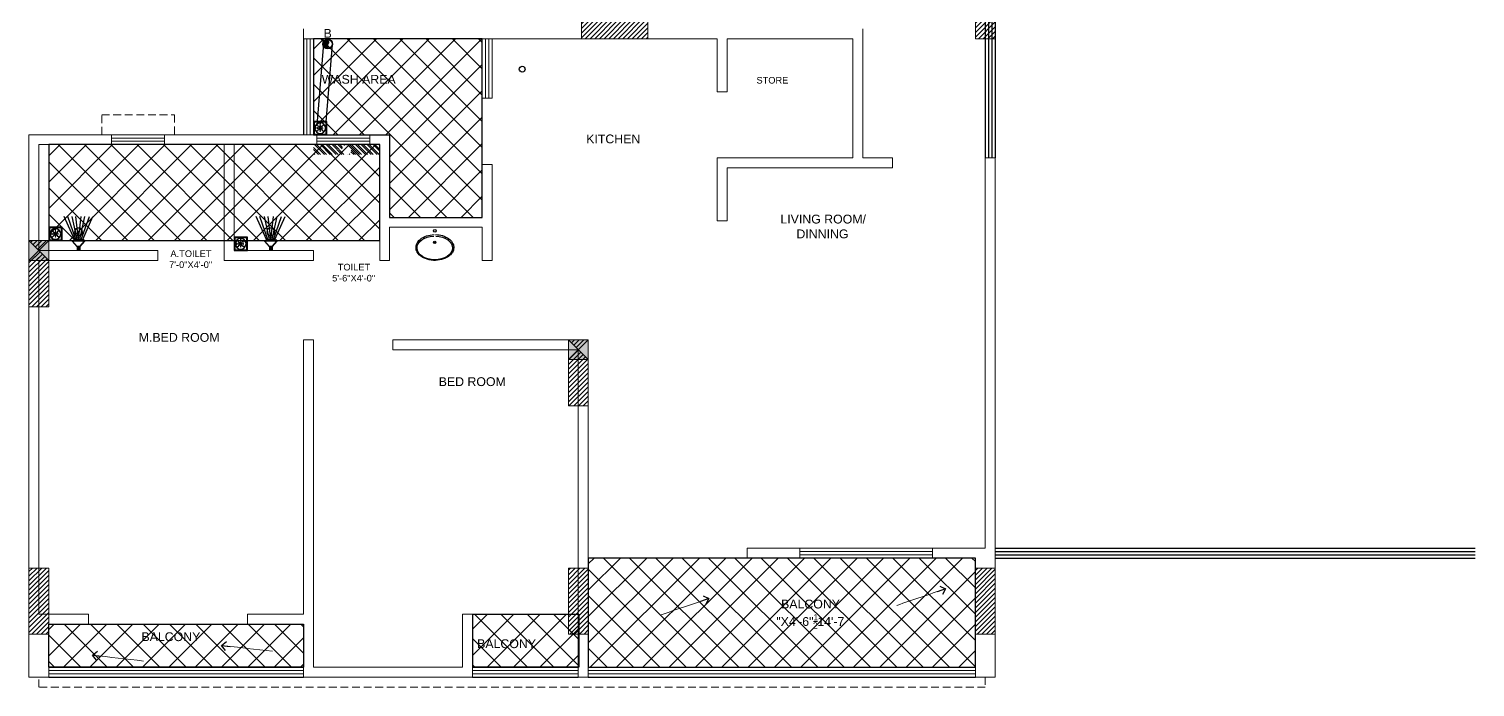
# Model space of a CAD drawing. Header units: inches. Extents: x 1807 to 67852, y 1160 to 20242.
# Drawn here: x 32418 to 33073, y 8234 to 8533 of the extents above; entities that cross this region are included whole.
import ezdxf

# ---------------------------------------------------------------- set-up
doc = ezdxf.new("R2010")
doc.units = ezdxf.units.IN
doc.header["$MEASUREMENT"] = 0
doc.linetypes.add('DASHED', pattern=[0.75, 0.5, -0.25])
doc.layers.get('0').update_dxf_attribs({"lineweight": 20})
for name, color, linetype, lineweight in [('4 upvc pip hatch', 6, 'Continuous', 5), ('4. UPCV', 6, 'Continuous', 30), ('AP_TEXT', 7, 'Continuous', 13), ('Bathing', 3, 'Continuous', 30), ('column_01', 7, 'Continuous', 18), ('Dummy wall', 8, 'Continuous', 18), ('HATCH', 8, 'Continuous', 0), ('N.WALL', 7, 'Continuous', 25), ('PROJ.', 8, 'DASHED', 20), ('RAILING', 8, 'Continuous', 25), ('Railing 01', 8, 'Continuous', 18), ('SUNK', 216, 'Continuous', 30), ('SUNK HTACH', 165, 'Continuous', 15), ('wall', 7, 'Continuous', 20), ('WINDOW', 8, 'Continuous', 15)]:
    doc.layers.add(name, color=color, linetype=linetype, lineweight=lineweight)
doc.styles.add('Krupalu', font='arial.ttf', dxfattribs={"height": 8})
doc.styles.add('Krupalu 1', font='arial.ttf')
doc.dimstyles.new('Krupalu', dxfattribs={"dimtxt": 4, "dimasz": 4, "dimexe": 0, "dimexo": 0, "dimgap": 0.09, "dimtad": 0, "dimtoh": 1, "dimdec": 0, "dimzin": 3, "dimdsep": 46, "dimlunit": 4, "dimtxsty": 'Krupalu', "dimblk": 'DOTSMALL', "dimcen": 0, "dimse1": 1, "dimse2": 1, "dimclrd": 256, "dimclre": 256, "dimclrt": 7, "dimadec": 0, "dimazin": 0, "dimtfac": 1, "dimtdec": 0, "dimtofl": 0, "dimtmove": 1, "dimatfit": 0, "dimldrblk": 'OPEN90', "dimfxl": 1, "dimtolj": 1, "dimtzin": 0, "dimlwd": -1, "dimarcsym": 0})
pattern_1 = [(45, (-2883.811179141252, 0), (-1.060660171779821, 1.060660171779821), [])]
pattern_2 = [(45, (27807.61246938884, -55328.92698113222), (-5.966213466261491, 5.966213466261491), []), (135, (27807.61246938884, -55328.92698113222), (-5.966213466261491, -5.966213466261491), [])]

# ---------------------------------------------------------------- blocks, each defined once
blk = doc.blocks.new('A$C538C39F4')
at = {"layer": 'column_01', "lineweight": 18}
h = blk.add_hatch(color=8, dxfattribs=at)
h.dxf.hatch_style = 1
h.paths.add_polyline_path([(1.491280273e-07, 8.999999999417923), (9.000000149128027, 8.999999850289896), (9, -1.495936885e-07), (0, 0)])
at = {"layer": 'column_01'}
for p, q in [((9.000000132364221, 8.999999850639142), (-4.656613e-10, -3.15485522e-08)), ((1.491280273e-07, 8.999999999417923), (8.999999983119778, -1.806765795e-07))]:
    blk.add_line(p, q, dxfattribs=at)
blk.add_lwpolyline([(1.491280273e-07, 8.999999999417923), (9.000000149128027, 8.999999850289896), (9, -1.495936885e-07), (0, 0)], close=True, dxfattribs=at)
blk = doc.blocks.new('dfhtutrut')
at = {"layer": 'HATCH'}
h = blk.add_hatch(dxfattribs=at)
h.set_pattern_fill('ANSI31', color=256, scale=12, style=0)
h.set_pattern_definition(pattern_1)
h.paths.add_polyline_path([(142553.4290218332, -631129.4774953473), (142553.4290213624, -631099.4774953002), (142544.4290213554, -631099.4774953994), (142544.4290218316, -631129.4774954632)])
h = blk.add_hatch(dxfattribs=at)
h.set_pattern_fill('ANSI31', color=256, scale=12, style=0)
h.set_pattern_definition(pattern_1)
h.paths.add_polyline_path([(142395.9290197353, -631120.4774956704), (142365.9290196883, -631120.4774961412), (142365.9290197875, -631129.4774961482), (142395.9290198513, -631129.477495672)])
h = blk.add_hatch(dxfattribs=at)
h.set_pattern_fill('ANSI31', color=256, scale=12, style=0)
h.set_pattern_definition(pattern_1)
edge = h.paths.add_edge_path()
edge.add_line((142115.4290201629, -631220.9774958682), (142124.4290201629, -631220.9774957191))
edge.add_line((142124.4290201629, -631220.9774957191), (142115.4290203289, -631229.9774958992))
edge.add_line((142115.429020312, -631229.9774958681), (142124.429020312, -631229.9774957185))
h = blk.add_hatch(dxfattribs=at)
h.set_pattern_fill('ANSI31', color=256, scale=12, style=0)
h.set_pattern_definition(pattern_1)
edge = h.paths.add_edge_path()
edge.add_line((142115.4290201629, -631220.9774958682), (142124.4290201629, -631220.9774957191))
h = blk.add_hatch(dxfattribs=at)
h.set_pattern_fill('ANSI31', color=256, scale=12, style=0)
h.set_pattern_definition(pattern_1)
h.paths.add_polyline_path([(142115.429020193, -631220.9774958035), (142115.4290206637, -631250.9774958505), (142124.4290206707, -631250.9774957513), (142124.4290201945, -631220.9774956875)])
h.paths.add_polyline_path([(142124.4290203125, -631229.9774957501), (142115.4290201629, -631220.9774958682), (142115.4290203289, -631229.9774958992), (142124.4290201629, -631220.9774957191), (142124.429020312, -631229.9774957185)], flags=16)
h = blk.add_hatch(dxfattribs=at)
h.set_pattern_fill('ANSI31', color=256, scale=12, style=0)
h.set_pattern_definition(pattern_1)
edge = h.paths.add_edge_path()
edge.add_line((142115.429020312, -631229.9774958681), (142124.429020312, -631229.9774957185))
h = blk.add_hatch(dxfattribs=at)
h.set_pattern_fill('ANSI31', color=256, scale=12, style=0)
h.set_pattern_definition(pattern_1)
h.paths.add_polyline_path([(142368.9309627018, -631265.9755547087), (142368.930962231, -631295.9755547558), (142359.930962224, -631295.9755546566), (142359.9309627003, -631265.9755545928)])
h.paths.add_polyline_path([(142368.9309625658, -631274.9755548044), (142359.9309627318, -631265.9755546243), (142359.9309625822, -631274.9755546553), (142368.9309627318, -631265.9755547735), (142368.9309625827, -631274.9755547734)], flags=16)
h = blk.add_hatch(dxfattribs=at)
h.set_pattern_fill('ANSI31', color=256, scale=12, style=0)
h.set_pattern_definition(pattern_1)
edge = h.paths.add_edge_path()
edge.add_line((142359.9309627318, -631265.9755546243), (142368.9309627318, -631265.9755547735))
h = blk.add_hatch(dxfattribs=at)
h.set_pattern_fill('ANSI31', color=256, scale=12, style=0)
h.set_pattern_definition(pattern_1)
edge = h.paths.add_edge_path()
edge.add_line((142359.9309625827, -631274.9755546238), (142368.9309625827, -631274.9755547734))
h = blk.add_hatch(dxfattribs=at)
h.set_pattern_fill('ANSI31', color=256, scale=12, style=0)
h.set_pattern_definition(pattern_1)
edge = h.paths.add_edge_path()
edge.add_line((142359.9309625827, -631274.9755546238), (142368.9309625827, -631274.9755547734))
h = blk.add_hatch(dxfattribs=at)
h.set_pattern_fill('ANSI31', color=256, scale=12, style=0)
h.set_pattern_definition(pattern_1)
h.paths.add_polyline_path([(142124.4290218031, -631399.4774956614), (142124.4290213323, -631369.4774956143), (142115.4290213254, -631369.4774957135), (142115.4290218016, -631399.4774957773)])
h = blk.add_hatch(dxfattribs=at)
h.set_pattern_fill('ANSI31', color=256, scale=12, style=0)
h.set_pattern_definition(pattern_1)
h.paths.add_polyline_path([(142368.9290218037, -631399.4774821847), (142368.9290213329, -631369.4774821376), (142359.9290213259, -631369.4774822368), (142359.9290218022, -631399.4774823006)])
h = blk.add_hatch(dxfattribs=at)
h.set_pattern_fill('ANSI31', color=256, scale=12, style=0)
h.set_pattern_definition(pattern_1)
h.paths.add_polyline_path([(142553.4290218332, -631399.477495595), (142553.4290213624, -631369.477495548), (142544.4290213554, -631369.4774956472), (142544.4290218316, -631399.477495711)])
at = {"layer": 'column_01'}
for points in [[(142553.4290218332, -631129.4774953473), (142553.4290213624, -631099.4774953002), (142544.4290213554, -631099.4774953994), (142544.4290218316, -631129.4774954632)], [(142395.9290197353, -631120.4774956704), (142365.9290196883, -631120.4774961412), (142365.9290197875, -631129.4774961482), (142395.9290198513, -631129.477495672)], [(142115.429020193, -631220.9774958035), (142115.4290206637, -631250.9774958505), (142124.4290206707, -631250.9774957513), (142124.4290201945, -631220.9774956875)], [(142368.9309627018, -631265.9755547087), (142368.930962231, -631295.9755547558), (142359.930962224, -631295.9755546566), (142359.9309627003, -631265.9755545928)], [(142124.4290218031, -631399.4774956614), (142124.4290213323, -631369.4774956143), (142115.4290213254, -631369.4774957135), (142115.4290218016, -631399.4774957773)], [(142368.9290218037, -631399.4774821847), (142368.9290213329, -631369.4774821376), (142359.9290213259, -631369.4774822368), (142359.9290218022, -631399.4774823006)], [(142553.4290218332, -631399.477495595), (142553.4290213624, -631369.477495548), (142544.4290213554, -631369.4774956472), (142544.4290218316, -631399.477495711)]]:
    blk.add_lwpolyline(points, close=True, dxfattribs=at)
at = {"layer": 'column_01', "xscale": -1}
blk.add_blockref('A$C538C39F4', (142124.429020312, -631229.9774957185), dxfattribs=at)
at = {"layer": 'column_01'}
blk.add_blockref('A$C538C39F4', (142359.9309625827, -631274.9755546238), dxfattribs=at)
blk = doc.blocks.new('Shower')
at = {"layer": 'Bathing'}
h = blk.add_hatch(color=256, dxfattribs=at)
h.paths.add_polyline_path([(60267.41833196791, -3620.431860871338), (60268.65211769909, -3620.431860871395), (60268.65211769909, -3618.635292511739), (60267.4183319679, -3618.635292511768)])
h.paths.add_polyline_path([(60270.15766957924, -3623.625805427511), (60270.72500750469, -3622.804406799856), (60265.34544216232, -3622.804406799798), (60266.14786777544, -3623.625805427511)])
at = {"layer": 'Bathing', "ltscale": 3}
for p, q in [((60266.14786777544, -3623.625805427511), (60261.50000510409, -3633.999999717096)), ((60266.7830998716, -3623.625805427511), (60263.15139451563, -3633.999999717096)), ((60267.4183319679, -3623.625805427511), (60265.16633575584, -3633.999999717096)), ((60267.4183319679, -3620.431860871395), (60265.34544216236, -3622.804406799798)), ((60265.34544216236, -3622.804406799798), (60266.14786777544, -3623.625805427511)), ((60270.72500750468, -3622.804406799856), (60265.34544216236, -3622.804406799798)), ((60266.14786777544, -3623.625805427511), (60270.15766957925, -3623.625805427511)), ((60268.03522483353, -3623.625805427511), (60266.80128588562, -3633.999999717096)), ((60267.4183319679, -3620.431860871395), (60267.4183319679, -3618.635292511739)), ((60268.65211769909, -3618.635292511739), (60267.4183319679, -3618.635292511739)), ((60268.65211769898, -3618.635292511739), (60267.4183319679, -3618.635292511768)), ((60268.65211769909, -3620.431860871395), (60267.4183319679, -3620.431860871395)), ((60268.65211769898, -3620.431860871395), (60267.4183319679, -3620.431860871338)), ((60268.03522483352, -3623.625805427511), (60269.26916378141, -3633.999999717096)), ((60268.65211769909, -3620.431860871395), (60268.65211769909, -3618.635292511739)), ((60268.65211769909, -3620.431860871395), (60270.72500750473, -3622.804406799798)), ((60268.65211769914, -3623.625805427511), (60270.90411391117, -3633.999999717096)), ((60269.28734979543, -3623.625805427511), (60272.91905515142, -3633.999999717096)), ((60269.92258189157, -3623.625805427511), (60274.57044456293, -3633.999999717096)), ((60270.15766957925, -3623.625805427511), (60270.72500750473, -3622.804406799798))]:
    blk.add_line(p, q, dxfattribs=at)
for points in [[(60267.41833196787, -3620.431860871395), (60265.34544216223, -3622.804406799798)], [(60270.72500750468, -3622.804406799856), (60268.65211769898, -3620.431860871395)]]:
    blk.add_lwpolyline(points, dxfattribs=at)
blk.add_circle((60268.03522483353, -3627.043608548456), 1.779722321782173, dxfattribs=at)
blk = doc.blocks.new('rwrwq')
at = {"layer": 'Bathing'}
for points in [[(19894.37203204799, -3202.340139237341), (19894.37203204799, -3196.340139237341), (19900.37203204799, -3196.340139237341), (19900.37203204799, -3202.340139237341)], [(19894.64703204798, -3202.065139237201), (19894.64703204798, -3196.615139237247), (19900.09703204799, -3196.615139237247), (19900.09703204799, -3202.065139237201)]]:
    blk.add_lwpolyline(points, close=True, dxfattribs=at)
for centre, radius in [((19897.37203204799, -3199.340139237355), 2.421044871691265), ((19895.92520902531, -3197.893316214764), 0.1287538472970482), ((19896.41583037584, -3198.383937565223), 0.1287538472970482), ((19896.93864527541, -3198.906752464658), 0.1287538472970482), ((19897.37203204799, -3198.109556690519), 0.1287538472970482), ((19897.37203204799, -3198.109556690519), 0.1287538472970482), ((19897.37203204799, -3198.83381198644), 0.1287538472970482), ((19897.37203204799, -3198.83381198644), 0.1287538472970482), ((19897.80541882057, -3198.906752464658), 0.1287538472970482), ((19898.32823372013, -3198.383937565223), 0.1287538472970482), ((19898.81885507066, -3197.893316214764), 0.1287538472970482), ((19895.50019133168, -3199.340139237355), 0.1287538472970482), ((19895.92520902531, -3200.786962259974), 0.1287538472970482), ((19896.22368872772, -3199.340139237355), 0.1287538472970482), ((19896.41583037584, -3200.296340909472), 0.1287538472970482), ((19896.86680024385, -3199.340139237355), 0.1287538472970482), ((19896.93864527541, -3199.773526009761), 0.1287538472970482), ((19897.37203204799, -3199.340139237355), 0.1287538472970482), ((19897.37203204799, -3199.846466488007), 0.1287538472970482), ((19897.37203204799, -3199.846466488007), 0.1287538472970482), ((19897.37203204799, -3200.570721783957), 0.1287538472970482), ((19897.37203204799, -3200.570721783957), 0.1287538472970482), ((19897.37203204799, -3201.278879867829), 0.1287538472970482), ((19897.37203204799, -3201.278879867829), 0.1287538472970482), ((19897.80541882057, -3199.773526009761), 0.1287538472970482), ((19897.8772638521, -3199.340139237355), 0.1287538472970482), ((19898.32823372013, -3200.296340909472), 0.1287538472970482), ((19898.52037536825, -3199.340139237355), 0.1287538472970482), ((19898.81885507066, -3200.786962259974), 0.1287538472970482)]:
    blk.add_circle(centre, radius, dxfattribs=at)
blk = doc.blocks.new('_DotSmall')
at = {"color": 0, "linetype": 'ByBlock', "const_width": 0.5}
blk.add_lwpolyline([(-0.0625, 0, 1), (0.0625, 0, 1)], format="xyb", close=True, dxfattribs=at)
blk = doc.blocks.new('_Open90')
at = {"color": 0, "linetype": 'ByBlock', "lineweight": -2}
for p, q in [((0, 0), (-1, 0)), ((-0.5, 0.5), (0, 0)), ((0, 0), (-0.5, -0.5))]:
    blk.add_line(p, q, dxfattribs=at)

msp = doc.modelspace()

# ---------------------------------------------------------------- hatches: boundary and pattern name
at = {"layer": '4 upvc pip hatch', "ltscale": 10}
h = msp.add_hatch(dxfattribs=at)
h.set_pattern_fill('ANSI31', color=256, scale=2, style=0)
h.set_pattern_definition([(315, (-9903.174120017688, 102343.1129283917), (-0.1767766952966369, -0.1767766952966369), [])])
edge = h.paths.add_edge_path()
edge.add_spline(control_points=[(32553.08164285853, 8527.79994311306), (32553.35943559158, 8527.423982861626), (32554.04246707676, 8526.499578951334), (32552.52970962252, 8525.1278865551), (32553.19028275421, 8524.196347280813), (32553.45802022007, 8523.81878429401)], knot_values=[0, 0, 0, 0, 1.259254292856843, 3.096230486813582, 4.348223097679245, 4.348223097679245, 4.348223097679245, 4.348223097679245], degree=3, periodic=0)
edge.add_arc((32553.2233628923, 8525.804970573925), 2, 180, 276.73795711866546, ccw=False)
edge.add_arc((32553.2233628923, 8525.804970573925), 2, 94.06338523190618, 180, ccw=False)
at = {"layer": 'Dummy wall', "ltscale": 10}
h = msp.add_hatch(dxfattribs=at)
h.set_pattern_fill('ANSI32', color=256, scale=5, style=0)
h.set_pattern_definition([(315, (20384.93147498344, 100032.8889877961), (-1.325825214724774, -1.325825214724774), []), (315, (20385.81535845859, 100032.8889877961), (-1.325825214724774, -1.325825214724774), [])])
h.paths.add_polyline_path([(32546.78574704449, 8480.174890573864), (32546.78574704449, 8475.674890573864), (32557.34225620617, 8475.674890407838), (32558.80400324579, 8475.674890384847), (32561.78574234261, 8475.674890337947, -2.414213535522352), (32563.92715053315, 8477.816298494809, -0.4081784772964397), (32561.82995705431, 8475.674890337257), (32564.7674815067, 8475.674890291057), (32566.31767676501, 8475.674890266677), (32576.78574737472, 8475.67489010204), (32576.78574704449, 8480.174890573864), (32552.78574768568, 8480.174890573864)])
at = {"layer": 'SUNK HTACH', "ltscale": 10}
h = msp.add_hatch(dxfattribs=at)
h.set_pattern_fill('ANSI37', color=256, scale=67.5, style=0)
h.set_pattern_definition(pattern_2)
h.paths.add_polyline_path([(32546.78574774438, 8484.674890573515), (32581.28574774461, 8484.674890573515), (32581.28574774461, 8447.174890573864), (32623.28574774461, 8447.17489057398), (32623.28574774461, 8528.174890573864), (32546.78574774461, 8528.174890573864)])
h = msp.add_hatch(dxfattribs=at)
h.set_pattern_fill('ANSI37', color=256, scale=67.5, style=0)
h.set_pattern_definition(pattern_2)
h.paths.add_polyline_path([(32426.78699700677, 8436.674889794464), (32576.78574774461, 8436.674889794464), (32576.78574774461, 8480.174890573864), (32426.78699700677, 8480.174890573864)])
h = msp.add_hatch(dxfattribs=at)
h.set_pattern_fill('ANSI37', color=114, scale=67.5, style=0)
h.set_pattern_definition(pattern_2)
h.paths.add_polyline_path([(32671.28574774461, 8243.174890573864), (32846.78574774461, 8243.174890573864), (32846.78574774461, 8292.674890573864), (32671.28574774461, 8292.674890573864)])
h = msp.add_hatch(dxfattribs=at)
h.set_pattern_fill('ANSI37', color=114, scale=67.5, style=0)
h.set_pattern_definition([(315, (27831.80423181496, 73325.77676221658), (-5.966213466261491, -5.966213466261491), []), (225, (27831.80423181496, 73325.77676221658), (-5.966213466261491, 5.966213466261491), [])])
h.paths.add_polyline_path([(32618.97875685711, 8267.174890569639), (32666.97875685711, 8267.174890569639), (32666.97875685711, 8243.174890569639), (32618.97875685711, 8243.174890569639)])
h = msp.add_hatch(dxfattribs=at)
h.set_pattern_fill('ANSI37', color=114, scale=67.5, style=0)
h.set_pattern_definition(pattern_2)
h.paths.add_polyline_path([(32426.78699857637, 8262.67489057398), (32542.28574774461, 8262.67489057398), (32542.28574774461, 8243.174890573864), (32426.78699857637, 8243.174890573864)])

# ---------------------------------------------------------------- linework, layer by layer
at = {"layer": '4. UPCV', "ltscale": 10}
for p, q in [((32551.29488314711, 8526.003366535857), (32548.41009463719, 8490.862689276102)), ((32555.27720992793, 8525.627769130693), (32552.39242141801, 8490.487091870938))]:
    msp.add_line(p, q, dxfattribs=at)
for radius in [2.2, 2]:
    msp.add_circle((32553.2233628923, 8525.804970573925), radius, dxfattribs=at)
msp.add_open_spline([(32553.08164285853, 8527.79994311306), (32553.35943550299, 8527.423982981723), (32554.04246472449, 8526.499578895506), (32552.52971197403, 8525.127886593205), (32553.19028283822, 8524.196347162451), (32553.45802022007, 8523.81878429401)], degree=3, knots=[0, 0, 0, 0, 1.259253890506048, 3.096229289577268, 4.348221507847651, 4.348221507847651, 4.348221507847651, 4.348221507847651], dxfattribs=at)
at = {"layer": 'AP_TEXT'}
msp.add_line((32775.24630839229, 8263.930092000315), (32773.39945771997, 8263.930092000315), dxfattribs=at)
at = {"layer": 'Bathing', "extrusion": (0.0005301243182328594, -2.76423767798678e-10, 0.9999998594840939)}
msp.add_circle((32641.38590025431, 8514.407716295782, 17.75536498130027), 1.323438652761297, dxfattribs=at)
at = {"layer": 'Bathing'}
for centre, radius in [((32601.80456721789, 8441.059356000631), 0.6155345738159739), ((32601.74482995161, 8435.838628462523), 0.5477062227527695), ((32601.74482995161, 8435.838628462523), 0.4032960061653105)]:
    msp.add_circle(centre, radius, dxfattribs=at)
at = {"layer": 'Bathing', "extrusion": (0, 0, -1)}
msp.add_ellipse((32601.74482995161, 8433.326913566976), major_axis=(-8.056748866623227, 1.484517873758159e-10), ratio=0.663757989353429, start_param=1.630195805320444, end_param=7.796446130066879, dxfattribs=at)
at = {"layer": 'Bathing'}
for points, knots in [([(32602.13004945516, 8439.361196550257), (32603.17716047023, 8439.332920138877), (32604.21675136365, 8439.173958317617), (32606.31277503929, 8438.560936816393), (32607.3404930883, 8438.061286258111), (32609.00332963065, 8436.793386250596), (32609.63896657952, 8436.023358715735), (32610.25780234655, 8434.57749528715), (32610.37557440863, 8433.940250559397), (32610.30889843026, 8432.674098097785), (32610.12489963376, 8432.04746724826), (32609.49098443188, 8430.882773604106), (32609.04235589685, 8430.344157239808), (32607.93766242679, 8429.39627913075), (32607.28148171277, 8428.986571514317), (32605.48845209874, 8428.171230672604), (32604.26863413764, 8427.85572370518), (32601.74795194931, 8427.610804776232), (32600.44857105165, 8427.681691441343), (32598.01614314114, 8428.198765597605), (32596.88427840983, 8428.644375176584), (32595.00494772458, 8429.842467793795), (32594.25681757956, 8430.59590521115), (32593.42993585702, 8432.098200497778), (32593.23855221219, 8432.808191052907), (32593.23855221219, 8433.520166339069)], [1.610972373639783, 1.610972373639783, 1.610972373639783, 1.610972373639783, 1.985827239866159, 1.985827239866159, 2.425310698292767, 2.425310698292767, 2.864794156719375, 2.864794156719375, 3.176532129011759, 3.176532129011759, 3.488270101304142, 3.488270101304142, 3.800008073596525, 3.800008073596525, 4.111746045888909, 4.111746045888909, 4.567037032492656, 4.567037032492656, 5.022328019096402, 5.022328019096402, 5.477619005700146, 5.477619005700146, 5.932909992303892, 5.932909992303892, 6.283185307179585, 6.283185307179585, 6.283185307179585, 6.283185307179585]), ([(32593.23855221219, 8433.520166339069), (32593.23855221219, 8433.983386172717), (32593.31880521338, 8434.446336751724), (32593.77542359632, 8435.753171012133), (32594.35723228305, 8436.547870449758), (32595.93131957919, 8437.873786351709), (32596.92384517164, 8438.407411131288), (32599.08085303096, 8439.123792935374), (32600.23323321803, 8439.322832727172), (32601.39682926197, 8439.359557913333)], [0, 0, 0, 0, 0.2278934061597285, 0.2278934061597285, 0.6673768645863363, 0.6673768645863363, 1.106860323012944, 1.106860323012944, 1.523520708206541, 1.523520708206541, 1.523520708206541, 1.523520708206541])]:
    msp.add_open_spline(points, degree=3, knots=knots, dxfattribs=at)
at = {"layer": 'PROJ.', "ltscale": 7}
for points in [[(32450.78574774464, 8484.674890573864), (32450.78574774464, 8493.674890573864), (32483.78574774461, 8493.674890573864), (32483.78574774458, 8484.674890573864)], [(32851.28574774461, 8238.674890573864), (32851.28574774461, 8234.174890573864), (32422.28574774461, 8234.174890573864), (32422.28574774461, 8238.674890573864)]]:
    msp.add_lwpolyline(points, dxfattribs=at)
at = {"layer": 'RAILING'}
for p, q in [((32852.78699867701, 8594.174889873277), (32852.78699867701, 8474.174889873277)), ((32854.28699867701, 8595.674889873277), (32854.28699867701, 8474.174889873277)), ((32855.78699867701, 8597.174889873277), (32855.78699867701, 8474.174889873277)), ((32851.28699867701, 8592.674889873277), (32851.28699867701, 8474.17488987316)), ((32542.28574774461, 8528.174890573864), (32542.28574774461, 8484.674890573748)), ((32546.78574774461, 8528.174890573864), (32546.78574774461, 8484.674890573748)), ((32855.78574821539, 8297.174890558614), (33073.28574819461, 8297.174890556984)), ((32855.78574821539, 8295.674890558614), (33073.28574819461, 8295.674890556984)), ((32855.78574821539, 8294.174890558614), (33073.28574819461, 8294.174890556867)), ((32855.78574821539, 8292.674890558614), (33073.28574819461, 8292.674890556867)), ((32855.78699867701, 8292.67494173735), (33073.28699865623, 8292.674941735604)), ((32426.78574774461, 8243.174890573864), (32542.28574774461, 8243.174890573864)), ((32618.78574774458, 8243.174890573864), (32666.78574774461, 8243.174890573864)), ((32671.28574774461, 8243.174890573864), (32846.78574774461, 8243.174890573864)), ((32426.78574774461, 8238.674890573864), (32542.28574774461, 8238.674890573864)), ((32618.78574774458, 8238.674890573864), (32666.78574774461, 8238.674890573864)), ((32671.28574774461, 8238.674890573864), (32846.78574774461, 8238.674890573864))]:
    msp.add_line(p, q, dxfattribs=at)
at = {"layer": 'Railing 01'}
for p, q in [((32543.78574774461, 8528.174890573864), (32543.78574774461, 8484.674890573748)), ((32545.28574774461, 8528.174890573864), (32545.28574774461, 8484.674890573748)), ((32426.78574774461, 8241.674890573864), (32542.28574774461, 8241.674890573864)), ((32426.78574774461, 8240.174890573864), (32542.28574774461, 8240.174890573864)), ((32618.78574774458, 8241.674890573864), (32666.78574774461, 8241.674890573864)), ((32618.78574774458, 8240.174890573864), (32666.78574774461, 8240.174890573864)), ((32671.28574774461, 8241.674890573864), (32846.78574774461, 8241.674890573864)), ((32671.28574774461, 8240.174890573864), (32846.78574774461, 8240.174890573864))]:
    msp.add_line(p, q, dxfattribs=at)
at = {"layer": 'SUNK'}
msp.add_lwpolyline([(32623.28574774461, 8447.17489057398), (32623.28574774461, 8528.174890573864), (32546.78574774461, 8528.174890573864), (32546.78574774438, 8484.674890573515), (32581.28574774461, 8484.674890573515), (32581.28574774461, 8447.174890573864), (32623.28574774461, 8447.174890573864)], dxfattribs=at)
for points in [[(32426.78699700677, 8436.674889794464), (32576.78574774461, 8436.674889794464), (32576.78574774461, 8480.174890573864), (32426.78699700677, 8480.174890573864)], [(32671.28574774461, 8243.174890573864), (32846.78574774461, 8243.174890573864), (32846.78574774461, 8292.674890573864), (32671.28574774461, 8292.674890573864)], [(32618.97875685711, 8267.174890569639), (32666.97875685711, 8267.174890569639), (32666.97875685711, 8243.174890569639), (32618.97875685711, 8243.174890569639)], [(32426.78699857637, 8262.67489057398), (32542.28574774461, 8262.67489057398), (32542.28574774461, 8243.174890573864), (32426.78699857637, 8243.174890573864)]]:
    msp.add_lwpolyline(points, close=True, dxfattribs=at)
at = {"layer": 'wall'}
for p, q in [((32542.28574774458, 8528.174890573864), (32542.28574774458, 8532.674890573864)), ((32542.28574774458, 8528.174890573864), (32729.78574774461, 8528.174890573864)), ((32729.78574774461, 8504.174890573864), (32729.78574774461, 8528.174890573864)), ((32734.28574774461, 8504.174890573864), (32734.28574774461, 8528.174890573864)), ((32734.28574774461, 8528.174890573864), (32791.28574774461, 8528.174890573864)), ((32791.28574774461, 8474.174890573748), (32791.28574774461, 8528.174890573864)), ((32795.78574774461, 8474.174890573748), (32795.78574774461, 8532.674890573864)), ((32729.78574774467, 8504.174890573864), (32734.28574774461, 8504.174890573864)), ((32623.28574774461, 8501.174890573864), (32627.78574774461, 8501.174890573864)), ((32417.78574774461, 8484.674890573864), (32417.78574774461, 8238.674890573864)), ((32455.28574774461, 8484.674890573864), (32417.78574774461, 8484.674890573864)), ((32455.28574774461, 8484.674890573864), (32455.28574774461, 8480.174890573748)), ((32548.28574774464, 8484.674890573515), (32479.28574774461, 8484.674890573864)), ((32479.28574774461, 8484.674890573864), (32479.28574774461, 8480.174890573864)), ((32548.28574774461, 8484.674890573864), (32548.28574774461, 8480.174890573864)), ((32581.28574774461, 8484.674890573864), (32572.28574774461, 8484.674890573748)), ((32572.28574774461, 8484.674890573748), (32572.28574774461, 8480.174890573864)), ((32581.28574774461, 8484.674890573864), (32581.28574774461, 8447.174890573864)), ((32422.28574774461, 8480.174890573864), (32422.28574774461, 8432.174890573864)), ((32455.28574774461, 8480.174890573864), (32422.28574774461, 8480.174890573864)), ((32548.28574774461, 8480.174890574097), (32479.28574774461, 8480.17489057398)), ((32506.28574774461, 8480.17489057398), (32506.28574774461, 8427.674890573864)), ((32510.78574774461, 8480.17489057398), (32510.78574774461, 8432.174890573864)), ((32576.78574774461, 8480.174890573864), (32572.28574774461, 8480.174890573864)), ((32576.78574774461, 8480.174890573864), (32576.78574774461, 8427.674890573864)), ((32623.28574774461, 8471.174890573864), (32627.78574774461, 8471.174890573864)), ((32623.28574774461, 8447.17489057398), (32623.28574774461, 8471.174890573864)), ((32627.78574774461, 8427.674890573864), (32627.78574774461, 8471.174890573864)), ((32729.78574774461, 8445.674890573864), (32729.78574774461, 8474.174890573864)), ((32729.78574774461, 8474.174890573864), (32791.28574774461, 8474.174890573748)), ((32734.28574774461, 8445.674890573864), (32734.28574774461, 8469.674890573864)), ((32734.28574774461, 8469.674890573864), (32809.28574774464, 8469.674890573748)), ((32795.78574774461, 8474.174890573748), (32809.28574774464, 8474.174890573748)), ((32809.28574774461, 8469.674890573864), (32809.28574774461, 8474.174890573864)), ((32851.28574774461, 8474.174890573864), (32855.78574774461, 8474.174890573864)), ((32851.28574774461, 8297.174890573864), (32851.28574774461, 8474.174890573864)), ((32855.78574774461, 8238.674890573864), (32855.78574774461, 8474.174890573864)), ((32581.28574774461, 8447.174890573864), (32623.28574774461, 8447.174890573864)), ((32729.78574775183, 8445.674890573864), (32734.28574774461, 8445.674890573864)), ((32581.28574774461, 8442.674890573864), (32623.28574774461, 8442.674890573864)), ((32581.28574774461, 8442.674890573864), (32581.28574774461, 8427.674890573864)), ((32623.28574774461, 8427.674890573864), (32623.28574774461, 8442.67489057398)), ((32422.28574774461, 8432.174890573864), (32476.28574774461, 8432.174890573864)), ((32476.28574774461, 8432.174890573864), (32476.28574774461, 8427.674890573864)), ((32510.78574774461, 8432.174890573864), (32546.78574774461, 8432.174890573864)), ((32546.78574774461, 8432.174890573864), (32546.78574774458, 8427.674890573864)), ((32422.28574774461, 8427.674890573864), (32476.28574774461, 8427.674890573864)), ((32422.28574774461, 8427.674890573864), (32422.28574774461, 8267.17489057398)), ((32506.28574774461, 8427.674890573864), (32546.78574774461, 8427.674890573864)), ((32576.78574774458, 8427.67489057398), (32581.28574775186, 8427.674890573864)), ((32623.28574778093, 8427.674890573864), (32627.78574774461, 8427.674890573864)), ((32542.28574774461, 8391.674890573864), (32546.78574774461, 8391.674890573864)), ((32542.28574774461, 8391.674890573748), (32542.28574774461, 8267.174890573864)), ((32546.78574774461, 8391.674890573748), (32546.78574774461, 8243.174890573864)), ((32582.78574774461, 8391.674890573748), (32582.78574774461, 8387.174890573864)), ((32582.78574774461, 8391.674890573864), (32671.28574774461, 8391.674890573864)), ((32671.28574774461, 8391.674890573864), (32671.28574774461, 8238.674890573864)), ((32582.78574774461, 8387.174890573864), (32666.78574774461, 8387.174890573864)), ((32666.78574774461, 8387.174890573864), (32666.78574774461, 8238.674890573864)), ((32743.28574774461, 8297.174890573864), (32743.28574774461, 8292.674890573864)), ((32743.28574774461, 8297.174890573864), (32767.28574774461, 8297.17489057398)), ((32743.28574774461, 8292.674890573864), (32767.28574774461, 8292.674890573864)), ((32767.28574774461, 8297.174890573864), (32767.28574774461, 8292.67489057398)), ((32827.28574774461, 8297.174890573864), (32827.28574774461, 8292.67489057398)), ((32827.28574774464, 8297.17489057398), (32851.28574774461, 8297.174890573864)), ((32827.28574774464, 8292.674890573864), (32846.78574774461, 8292.674890573864)), ((32846.78574774461, 8238.674890573864), (32846.78574774461, 8292.674890573864)), ((32422.28574774461, 8267.174890573864), (32444.78574774461, 8267.174890573864)), ((32444.78574774461, 8262.674890573864), (32444.78574774461, 8267.17489057398)), ((32516.78574774461, 8262.674890573864), (32516.78574774461, 8267.17489057398)), ((32516.78574774461, 8267.174890573864), (32542.28574774458, 8267.174890573864)), ((32614.28574774458, 8267.174890573864), (32614.28574774461, 8243.174890573864)), ((32614.28574774458, 8267.174890573864), (32618.78574774458, 8267.174890573864)), ((32618.78574774458, 8267.17489057398), (32618.78574774461, 8238.674890573864)), ((32426.78574774461, 8262.67489057398), (32426.78574774461, 8238.674890573864)), ((32426.78574774461, 8262.674890573864), (32444.78574774461, 8262.674890573864)), ((32516.78574774461, 8262.674890573748), (32542.28574774461, 8262.674890573748)), ((32542.28574774458, 8262.674890573748), (32542.28574774461, 8238.674890573864)), ((32546.78574774461, 8243.174890573864), (32614.28574774461, 8243.174890573864)), ((32426.78574774461, 8238.674890573864), (32417.78574774461, 8238.674890573864)), ((32542.28574774461, 8238.674890573864), (32618.78574774461, 8238.674890573864)), ((32671.28574774461, 8238.674890573864), (32666.78574774461, 8238.674890573864)), ((32846.78574774461, 8238.674890573864), (32855.78574774461, 8238.674890573864))]:
    msp.add_line(p, q, dxfattribs=at)
at = {"layer": 'WINDOW'}
for p, q in [((32623.28574774461, 8501.174890573864), (32623.28574774461, 8528.174890573864)), ((32624.78574774461, 8501.174890573864), (32624.78574774461, 8528.174890573864)), ((32626.28574774461, 8501.174890573864), (32626.28574774461, 8528.174890573864)), ((32627.78574774461, 8501.174890573864), (32627.78574774461, 8528.174890573864)), ((32479.28574774461, 8484.674890573864), (32455.28574774461, 8484.674890573864)), ((32479.28574774461, 8483.174890573864), (32455.28574774461, 8483.174890573864)), ((32572.28574774461, 8484.674890573864), (32548.28574774461, 8484.674890573864)), ((32572.28574774461, 8483.174890573864), (32548.28574774461, 8483.174890573864)), ((32479.28574774461, 8481.674890573864), (32455.28574774461, 8481.674890573864)), ((32479.28574774461, 8480.174890573864), (32455.28574774461, 8480.174890573864)), ((32572.28574774461, 8481.674890573864), (32548.28574774461, 8481.674890573864)), ((32572.28574774461, 8480.174890573864), (32548.28574774461, 8480.174890573864)), ((32767.28574774461, 8297.174890573864), (32827.28574774461, 8297.17489057398)), ((32767.28574774461, 8295.674890573864), (32827.28574774461, 8295.67489057398)), ((32767.28574774461, 8294.174890573864), (32827.28574774461, 8294.17489057398)), ((32767.28574774461, 8292.674890573864), (32827.28574774461, 8292.67489057398))]:
    msp.add_line(p, q, dxfattribs=at)

# ---------------------------------------------------------------- block references
at = {"layer": 'Bathing', "xscale": -1, "rotation": 180}
for name, p in [('rwrwq', (12652.41371569662, 5288.33475133641)), ('Shower', (-27827.74947714777, 4813.539598062098)), ('Shower', (-27740.64124332979, 4813.539598062056)), ('rwrwq', (12532.41496503334, 5240.334750631845)), ('rwrwq', (12616.41371563768, 5235.834751336544))]:
    msp.add_blockref(name, p, dxfattribs=at)
at = {"layer": 'column_01'}
msp.add_blockref('dfhtutrut', (-109697.6420231562, 639657.6523855136), dxfattribs=at)

# ---------------------------------------------------------------- texts
at = {"layer": '4. UPCV', "ltscale": 10, "style": 'Krupalu 1'}
msp.add_text('B', height=4, dxfattribs=at).set_placement((32551.33537978346, 8528.629414199444))
at = {"layer": 'AP_TEXT', "style": 'Krupalu 1'}
for s, height, p in [('WASH AREA', 4, (32550.48871574682, 8507.807977906341)), ('STORE ', 3, (32747.57171403955, 8507.872037351044)), ('KITCHEN', 4, (32670.37844573742, 8480.755663212069)), ('LIVING ROOM/', 4, (32758.39920542349, 8444.411656227923)), ('DINNING', 4, (32765.68264732769, 8437.696865003585)), ('A.TOILET', 3, (32481.92746451503, 8429.220755115995)), ('7\'-0"X4\'-0"', 3, (32481.33003748537, 8424.220755115995)), ('TOILET', 3, (32557.77395665439, 8423.126233619667)), ('5\'-6"X4\'-0"', 3, (32555.22951404442, 8418.124110477424)), ('M.BED ROOM', 4, (32467.57068186021, 8390.756902907422)), ('BED ROOM', 4, (32603.52224181502, 8370.685061678669)), ('BALCONY', 4, (32758.71173960067, 8269.837664541003)), ('"X4\'-6"', 4, (32756.56180424112, 8261.930092000315)), ('1', 2.8, (32773.33937173221, 8264.39675866699)), ("14'-7", 4, (32775.15947486731, 8261.930092000315)), ('2', 2.8, (32773.16003698344, 8260.671351731318)), ('BALCONY', 4, (32468.79235809544, 8255.021349383082)), ('BALCONY', 4, (32620.94194641873, 8251.847803164768))]:
    msp.add_text(s, height=height, dxfattribs=at).set_placement(p)

# ---------------------------------------------------------------- leaders
at = {"layer": 'N.WALL', "color": 1, "path_type": 1}
for points in [[(32833.18475488128, 8278.728998895453), (32811.12304635645, 8271.229266407934)], [(32725.90778424649, 8274.315705799716), (32703.84607572165, 8266.815973312197)], [(32505.08808283489, 8253.056685545693), (32528.23964151847, 8250.416552795206)], [(32446.63253932742, 8248.637366105266), (32469.784098011, 8245.99723335478)]]:
    msp.add_leader(points, dimstyle='Krupalu', override={"dimgap": 0.09, "dimtad": 0, "dimclrd": 1}, dxfattribs=at)

doc.saveas('drawing.dxf')
